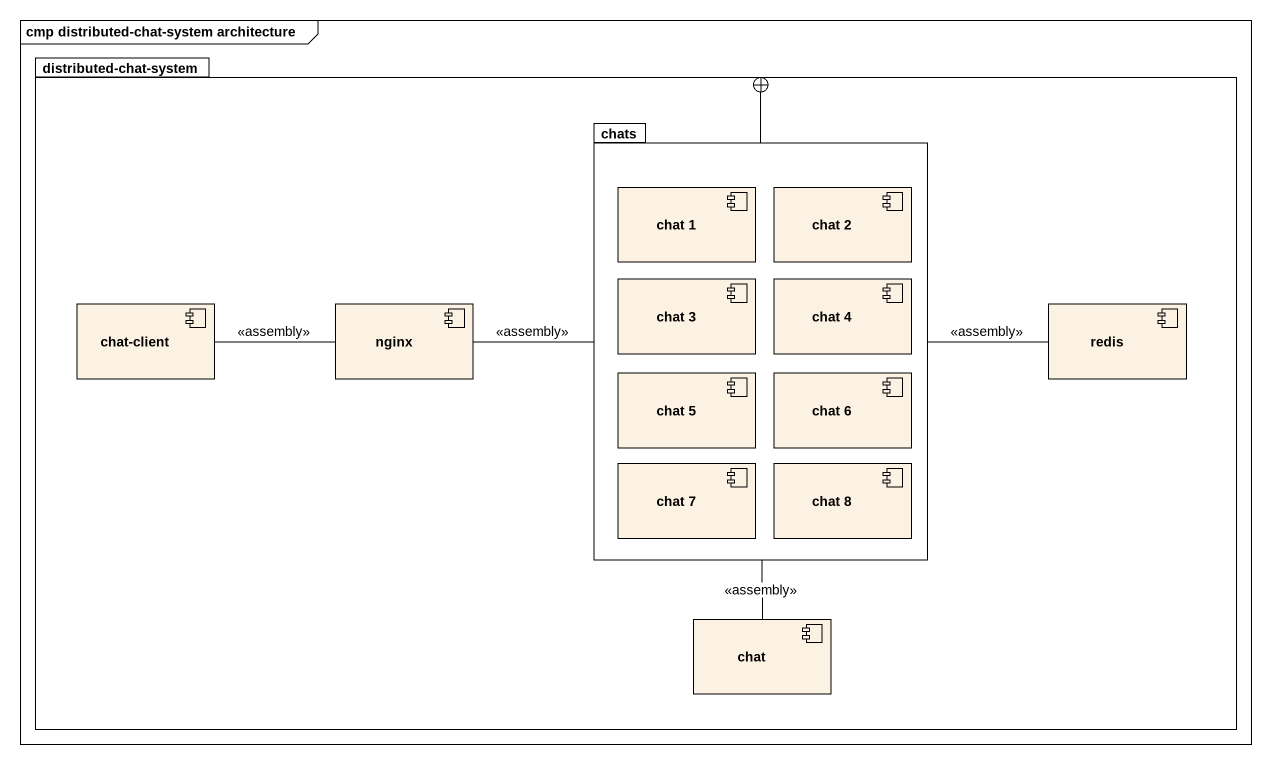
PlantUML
@startuml
mainframe cmp distributed-chat-system architecture
package "distributed-chat-system" as distributed_chat_system {
  package chats {
    component "chat 1" as chat_1
    component "chat 2" as chat_2
    component "chat 3" as chat_3
    component "chat 4" as chat_4
    component "chat 5" as chat_5
    component "chat 6" as chat_6
    component "chat 7" as chat_7
    component "chat 8" as chat_8
  }
  component "chat-client" as chat_client
  component nginx
  component redis
  component chat
}
chats -left-+ distributed_chat_system
chats -right- redis : <<assembly>>
chats -- chat : <<assembly>>
chat_client -right- nginx : <<assembly>>
nginx -right- chats : <<assembly>>
@enduml
